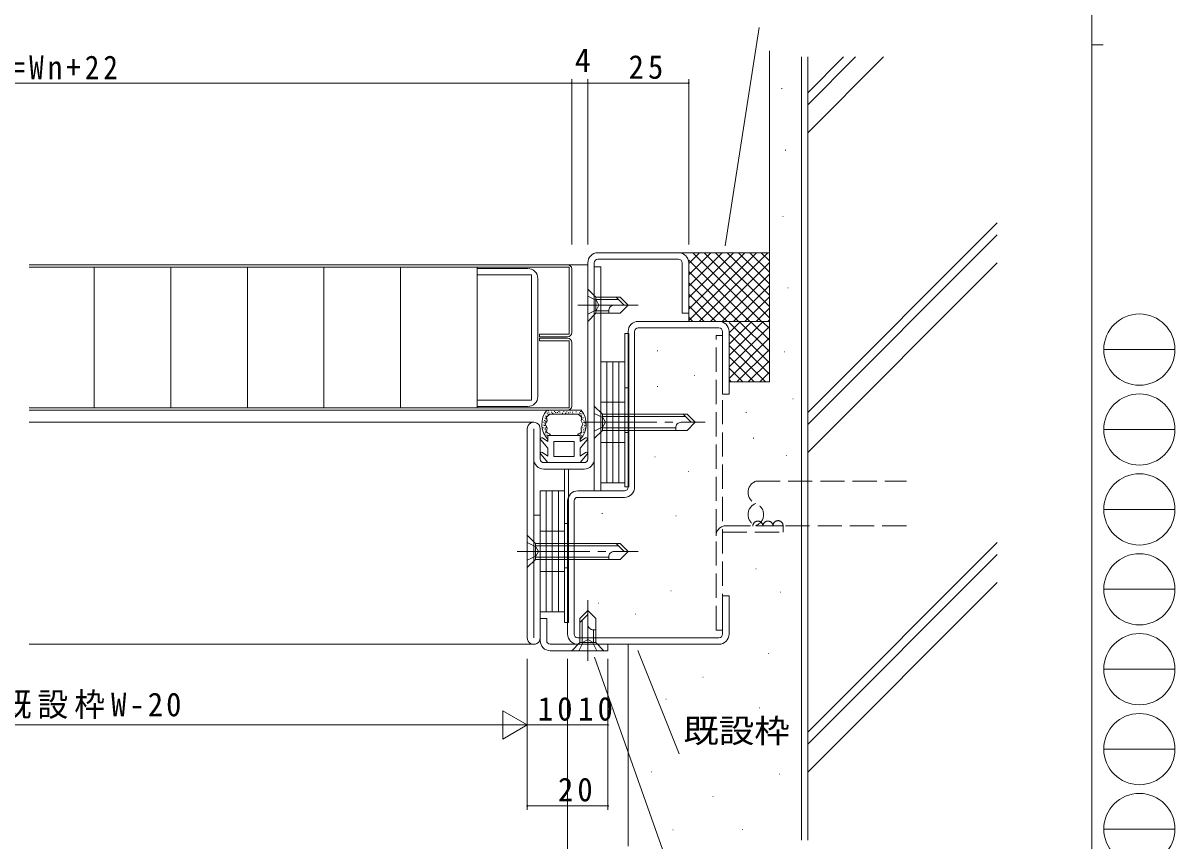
# Model space of a CAD drawing. Units: millimetres, scale not verified. Extents: x -1276 to 199, y -420 to 144.
# Drawn here: x -86.1 to 199.4, y -318.3 to -115.7 of the extents above; entities that cross this region are included whole.
import ezdxf
from ezdxf.enums import TextEntityAlignment as Align

# ---------------------------------------------------------------- set-up
doc = ezdxf.new("R2010")
doc.units = ezdxf.units.MM
doc.header["$LTSCALE"] = 2
for name, pattern in [('CHAIN2', [12, 9, -1, 1, -1]), ('DASHED3', [4, 3, -1]), ('DOUBLE_CHAIN2', [12.8, 9, -1, 0.6, -0.6, 0.6, -1])]:
    doc.linetypes.add(name, pattern=pattern)
for name, color, linetype, lineweight in [('0-1_YKK_ZWAK', 7, 'Continuous', 9), ('0-3_YKK_12', 2, 'Continuous', 9), ('0-4_YSS_K', 3, 'Continuous', 9), ('0-5_YKK_D', 6, 'Continuous', 9), ('0-6_YKK_13', 4, 'Continuous', 9), ('0-7_YKK_11', 7, 'Continuous', 9)]:
    doc.layers.add(name, color=color, linetype=linetype, lineweight=lineweight)
doc.styles.add('ＭＳ ゴシック', font='')
doc.styles.get('ＭＳ ゴシック').set_extended_font_data('MS Gothic')

msp = doc.modelspace()

# ---------------------------------------------------------------- linework, layer by layer
at = {"layer": '0-1_YKK_ZWAK'}
for p, q in [((178.8, 141.4), (178.8, -383.6)), ((178.8, -121.1), (181.6, -121.1)), ((181.776, -196.616), (199.416, -196.616)), ((181.776, -216.412), (199.416, -216.412)), ((181.776, -236.208), (199.416, -236.208)), ((181.776, -256.004), (199.416, -256.004)), ((181.776, -275.8), (199.416, -275.8)), ((181.776, -295.596), (199.416, -295.596)), ((181.776, -315.392), (199.416, -315.392))]:
    msp.add_line(p, q, dxfattribs=at)
for centre in [(190.596, -196.616), (190.596, -216.412), (190.596, -236.208), (190.596, -256.004), (190.596, -275.8), (190.596, -295.596), (190.596, -315.392)]:
    msp.add_circle(centre, 8.82, dxfattribs=at)
at = {"layer": '0-3_YKK_12'}
for p, q in [((48.872, -175.621), (53.872, -175.621)), ((40.472, -214.621), (-84.628, -214.621)), ((-84.628, -269.621), (40.472, -269.621))]:
    msp.add_line(p, q, dxfattribs=at)
at = {"layer": '0-4_YSS_K'}
for p, q in [((98.872, -204.621), (98.872, -122.621)), ((106.872, -124.121), (106.872, -318.121)), ((108.372, -124.121), (108.372, -318.121)), ((108.372, -142.905), (127.156, -124.121)), ((108.372, -135.976), (120.227, -124.121)), ((108.372, -133.006), (117.257, -124.121)), ((101.917, -131.955), (102.017, -131.955)), ((101.917, -131.955), (102.017, -131.955)), ((102.832, -147.197), (102.933, -147.197)), ((102.222, -163.659), (102.322, -163.659)), ((108.372, -212.202), (155.372, -165.202)), ((108.372, -215.172), (155.372, -168.172)), ((76.372, -172.621), (98.872, -172.621)), ((78.872, -189.408), (95.659, -172.621)), ((78.872, -186.58), (92.831, -172.621)), ((78.872, -183.751), (90.002, -172.621)), ((78.872, -180.923), (87.174, -172.621)), ((78.872, -178.094), (84.345, -172.621)), ((78.872, -175.266), (81.517, -172.621)), ((96.889, -189.621), (79.889, -172.621)), ((81.487, -189.621), (98.488, -172.621)), ((98.872, -188.776), (82.718, -172.621)), ((98.872, -185.947), (85.546, -172.621)), ((98.872, -183.119), (88.374, -172.621)), ((98.872, -180.29), (91.203, -172.621)), ((98.872, -177.462), (94.031, -172.621)), ((98.872, -174.633), (96.86, -172.621)), ((94.061, -189.621), (78.872, -174.432)), ((84.316, -189.621), (98.872, -175.065)), ((108.372, -222.101), (155.372, -175.101)), ((91.232, -189.621), (78.872, -177.261)), ((87.144, -189.621), (98.872, -177.893)), ((88.404, -189.621), (78.872, -180.089)), ((89.973, -189.621), (98.872, -180.722)), ((103.443, -181.34), (103.543, -181.34)), ((85.575, -189.621), (78.872, -182.918)), ((92.801, -189.621), (98.872, -183.55)), ((82.747, -189.621), (78.872, -185.746)), ((78.872, -187.621), (78.872, -189.621)), ((95.63, -189.621), (98.872, -186.379)), ((79.918, -189.621), (78.872, -188.575)), ((86.372, -189.621), (98.872, -189.621)), ((88.872, -198.086), (97.337, -189.621)), ((88.872, -195.258), (94.509, -189.621)), ((88.872, -192.429), (91.68, -189.621)), ((98.872, -199.913), (88.872, -189.913)), ((88.872, -200.915), (98.872, -190.915)), ((98.872, -197.084), (91.409, -189.621)), ((98.872, -194.256), (94.237, -189.621)), ((98.872, -191.427), (97.066, -189.621)), ((98.458, -189.621), (98.872, -189.207)), ((98.872, -202.741), (88.872, -192.741)), ((88.872, -203.743), (98.872, -193.743)), ((71.102, -196.956), (71.202, -196.956)), ((71.102, -196.956), (71.202, -196.956)), ((97.923, -204.621), (88.872, -195.57)), ((90.823, -204.621), (98.872, -196.571)), ((95.095, -204.621), (88.872, -198.398)), ((93.651, -204.621), (98.872, -199.4)), ((102.527, -197.192), (102.627, -197.192)), ((92.267, -204.621), (88.872, -201.226)), ((96.479, -204.621), (98.872, -202.228)), ((80.254, -203.053), (80.354, -203.053)), ((89.438, -204.621), (88.872, -204.055)), ((88.872, -204.621), (98.872, -204.621)), ((71.102, -205.797), (71.202, -205.797)), ((104.663, -208.776), (104.763, -208.776)), ((93.066, -212.199), (93.166, -212.199)), ((94.897, -218.6), (94.997, -218.6)), ((70.492, -223.173), (70.592, -223.173)), ((103.133, -222.868), (103.233, -222.868)), ((78.729, -226.831), (78.829, -226.831)), ((57.375, -237.196), (57.475, -237.196)), ((75.678, -237.806), (75.778, -237.806)), ((108.372, -291.398), (155.372, -244.398)), ((108.372, -294.368), (155.372, -247.368)), ((95.507, -250.914), (95.607, -250.914)), ((74.458, -256.401), (74.558, -256.401)), ((101.608, -256.706), (101.708, -256.706)), ((108.372, -301.297), (155.372, -254.297)), ((56.46, -259.45), (56.56, -259.45)), ((65.611, -262.193), (65.711, -262.193)), ((63.872, -269.621), (63.872, -319.621)), ((98.557, -271.948), (98.657, -271.948)), ((82.389, -277.74), (82.489, -277.74)), ((73.219, -283.231), (73.319, -283.231)), ((96.422, -285.361), (96.522, -285.361)), ((69.671, -301.188), (69.771, -301.188)), ((101.303, -301.823), (101.403, -301.823)), ((84.83, -307.31), (84.93, -307.31)), ((74.905, -315.616), (75.005, -315.616)), ((92.151, -315.541), (92.251, -315.541))]:
    msp.add_line(p, q, dxfattribs=at)
at = {"layer": '0-4_YSS_K', "linetype": 'DOUBLE_CHAIN2'}
msp.add_line((86.372, -189.621), (96.872, -189.621), dxfattribs=at)
at = {"layer": '0-4_YSS_K', "linetype": 'DASHED3'}
for p, q in [((95.514, -229.24), (132.858, -229.24)), ((132.858, -240.24), (95.514, -240.24))]:
    msp.add_line(p, q, dxfattribs=at)
for centre, radius, start, end in [((96.514, -231.99), 2.926, 109.98309, 250.01689), ((96.514, -237.49), 2.926, 109.98309, 250.01689), ((94.514, -237.49), 2.926, 289.98309, 70.01689), ((96.022, -240.349), 1.25, 0.00551, 180.00569), ((98.522, -240.349), 1.25, 0.00551, 180.00569), ((101.022, -240.24), 1.25, 359.9998, 180)]:
    msp.add_arc(centre, radius, start, end, dxfattribs=at)
at = {"layer": '0-5_YKK_D'}
for p, q in [((87.884, -170.941), (96.321, -116.822)), ((-222.128, -130.621), (49.872, -130.621)), ((49.872, -170.621), (49.872, -129.621)), ((49.872, -170.621), (49.872, -129.621)), ((49.872, -130.621), (53.872, -130.621)), ((53.872, -170.621), (53.872, -129.621)), ((53.872, -170.621), (53.872, -129.621)), ((53.872, -130.621), (78.872, -130.621)), ((78.872, -170.621), (78.872, -129.621)), ((66.302, -271.199), (76.542, -296.754)), ((38.872, -273.221), (38.872, -310.621)), ((38.872, -273.221), (38.872, -290.621)), ((38.872, -273.221), (38.872, -290.621)), ((48.872, -273.221), (48.872, -290.621)), ((48.872, -273.221), (48.872, -330.621)), ((48.872, -273.221), (48.872, -290.621)), ((55.52, -272.823), (75.66, -329.64)), ((58.872, -273.221), (58.872, -310.621)), ((58.872, -273.221), (58.872, -290.621)), ((38.872, -289.621), (32.81, -286.121)), ((32.81, -286.121), (32.81, -293.121)), ((-204.128, -289.621), (31.872, -289.621)), ((38.872, -289.621), (26.748, -289.621)), ((38.872, -289.621), (32.81, -293.121)), ((48.872, -289.621), (38.872, -289.621)), ((48.872, -289.621), (58.872, -289.621)), ((58.872, -309.621), (38.872, -309.621))]:
    msp.add_line(p, q, dxfattribs=at)
for centre, start, end in [((49.872, -130.621), 0, 180), ((49.872, -130.621), 0, 180), ((49.872, -130.621), 180, 0), ((49.872, -130.621), 180, 0), ((53.872, -130.621), 0, 180), ((53.872, -130.621), 0, 180), ((53.872, -130.621), 180, 0), ((53.872, -130.621), 180, 0), ((78.872, -130.621), 0, 180), ((78.872, -130.621), 180, 0), ((48.872, -289.621), 0, 180), ((48.872, -289.621), 0, 180), ((48.872, -289.621), 180, 0), ((48.872, -289.621), 180, 0), ((58.872, -289.621), 0, 180), ((58.872, -289.621), 180, 0), ((38.872, -309.621), 0, 180), ((38.872, -309.621), 180, 0), ((58.872, -309.621), 0, 180), ((58.872, -309.621), 180, 0)]:
    msp.add_arc(centre, 0.106, start, end, dxfattribs=at)
at = {"layer": '0-6_YKK_13'}
for p, q in [((-84.628, -175.621), (48.872, -175.621)), ((49.272, -176.221), (-84.628, -176.221)), ((-68.528, -176.221), (-68.528, -211.021)), ((-49.528, -176.221), (-49.528, -211.021)), ((-30.528, -176.221), (-30.528, -211.021)), ((-11.528, -176.221), (-11.528, -211.021)), ((7.472, -176.221), (7.472, -211.021)), ((26.472, -176.221), (26.472, -211.021)), ((49.272, -192.821), (49.272, -176.221)), ((49.872, -176.621), (49.872, -192.421)), ((53.872, -181.621), (53.872, -189.621)), ((53.872, -181.621), (55.872, -183.621)), ((55.872, -183.621), (61.872, -183.621)), ((55.872, -187.621), (55.872, -183.621)), ((55.872, -184.221), (61.472, -184.221)), ((60.872, -183.621), (62.872, -185.621)), ((61.872, -183.621), (63.872, -185.621)), ((53.872, -189.621), (55.872, -187.621)), ((55.872, -187.021), (59.072, -187.021)), ((55.872, -187.621), (61.872, -187.621)), ((59.072, -187.021), (59.072, -187.621)), ((61.872, -187.621), (63.872, -185.621)), ((41.872, -192.821), (49.272, -192.821)), ((41.872, -193.421), (41.872, -192.821)), ((48.872, -193.421), (41.872, -193.421)), ((41.872, -193.821), (41.872, -194.421)), ((48.872, -193.821), (41.872, -193.821)), ((63.072, -192.621), (64.072, -192.621)), ((63.072, -230.621), (63.072, -192.621)), ((64.072, -192.621), (64.072, -230.621)), ((41.872, -194.421), (49.272, -194.421)), ((49.272, -194.421), (49.272, -211.021)), ((49.872, -210.621), (49.872, -194.821)), ((57.072, -229.621), (57.072, -199.621)), ((57.072, -199.621), (58.572, -199.621)), ((58.572, -229.621), (58.572, -199.621)), ((58.572, -229.621), (58.572, -199.621)), ((58.572, -199.621), (60.072, -199.621)), ((60.072, -229.621), (60.072, -199.621)), ((60.072, -199.621), (61.572, -199.621)), ((60.072, -229.621), (60.072, -199.621)), ((61.572, -229.621), (61.572, -199.621)), ((61.572, -199.621), (63.072, -199.621)), ((61.572, -229.621), (61.572, -199.621)), ((63.072, -229.621), (63.072, -199.621)), ((49.272, -211.021), (-84.628, -211.021)), ((55.472, -210.621), (55.472, -218.621)), ((55.472, -210.621), (57.472, -212.621)), ((-84.628, -211.621), (48.872, -211.621)), ((43.19, -213.623), (43.39, -213.623)), ((43.405, -213.146), (43.605, -213.146)), ((43.429, -213.85), (43.629, -213.85)), ((43.465, -213.611), (43.665, -213.611)), ((52.215, -211.621), (43.729, -211.621)), ((43.739, -212.406), (43.939, -212.406)), ((43.93, -212.704), (44.13, -212.704)), ((43.99, -211.774), (44.19, -211.774)), ((44.085, -212.323), (44.285, -212.323)), ((44.453, -212.621), (51.491, -212.621)), ((44.765, -212.119), (44.965, -212.119)), ((45.051, -212.405), (45.251, -212.405)), ((45.498, -211.922), (45.698, -211.922)), ((45.766, -212.19), (45.966, -212.19)), ((46.213, -212.208), (46.413, -212.208)), ((46.57, -211.976), (46.77, -211.976)), ((46.839, -212.119), (47.039, -212.119)), ((47.5, -212.351), (47.7, -212.351)), ((47.839, -211.94), (48.039, -211.94)), ((48.286, -212.351), (48.486, -212.351)), ((48.572, -212.012), (48.772, -212.012)), ((48.965, -212.298), (49.165, -212.298)), ((49.394, -212.155), (49.594, -212.155)), ((49.984, -212.101), (50.184, -212.101)), ((50.056, -212.494), (50.256, -212.494)), ((50.895, -212.029), (51.096, -212.029)), ((51.576, -211.655), (51.776, -211.655)), ((51.7, -212.315), (51.9, -212.315)), ((51.767, -212.764), (51.967, -212.764)), ((51.886, -212.418), (52.087, -212.418)), ((52.006, -211.917), (52.206, -211.917)), ((52.173, -213.003), (52.373, -213.003)), ((52.304, -212.526), (52.504, -212.526)), ((52.364, -213.921), (52.564, -213.921)), ((52.578, -213.539), (52.778, -213.539)), ((57.472, -212.621), (78.472, -212.621)), ((57.472, -216.621), (57.472, -212.621)), ((57.472, -213.221), (78.072, -213.221)), ((77.472, -212.621), (79.472, -214.621)), ((78.472, -212.621), (80.472, -214.621)), ((42.689, -216.009), (42.889, -216.009)), ((42.88, -215.377), (43.08, -215.377)), ((42.892, -214.613), (43.092, -214.613)), ((43.023, -214.219), (43.223, -214.219)), ((43.059, -215.4), (43.259, -215.4)), ((43.095, -214.804), (43.295, -214.804)), ((43.221, -216.424), (43.421, -216.424)), ((43.226, -216.092), (43.426, -216.092)), ((43.268, -216.846), (43.468, -216.846)), ((43.298, -214.351), (43.498, -214.351)), ((43.453, -215.925), (43.653, -215.925)), ((52.531, -215.997), (52.731, -215.997)), ((52.734, -216.518), (52.934, -216.518)), ((52.781, -214.255), (52.981, -214.255)), ((52.805, -214.673), (53.005, -214.673)), ((52.936, -215.496), (53.136, -215.496)), ((53.091, -216.104), (53.291, -216.104)), ((53.103, -214.816), (53.303, -214.816)), ((53.139, -215.353), (53.339, -215.353)), ((55.472, -218.621), (57.472, -216.621)), ((57.472, -216.021), (75.672, -216.021)), ((57.472, -216.621), (78.472, -216.621)), ((75.672, -216.021), (75.672, -216.621)), ((78.472, -216.621), (80.472, -214.621)), ((43.972, -221.021), (42.228, -218.942)), ((43.972, -219.402), (42.624, -218.5)), ((43.327, -217.233), (43.527, -217.233)), ((43.655, -217.855), (43.855, -217.855)), ((43.972, -219.402), (43.972, -217.921)), ((43.972, -217.921), (47.972, -217.921)), ((45.472, -223.121), (45.472, -219.421)), ((45.472, -219.421), (50.472, -219.421)), ((51.972, -217.921), (47.972, -217.921)), ((50.472, -223.121), (50.472, -219.421)), ((51.901, -217.585), (52.101, -217.585)), ((51.972, -219.402), (51.972, -217.921)), ((51.972, -219.402), (53.32, -218.5)), ((51.972, -221.021), (53.716, -218.942)), ((52.194, -217.257), (52.394, -217.257)), ((52.253, -217.961), (52.453, -217.961)), ((52.675, -217.081), (52.875, -217.081)), ((43.972, -224.621), (42.228, -222.542)), ((43.972, -223.002), (42.624, -222.1)), ((43.972, -223.002), (43.972, -221.021)), ((51.972, -223.002), (51.972, -221.021)), ((51.972, -223.002), (53.32, -222.1)), ((51.972, -224.621), (53.716, -222.542)), ((51.972, -224.621), (43.972, -224.621)), ((45.472, -223.121), (50.472, -223.121)), ((48.072, -226.221), (49.072, -226.221)), ((48.072, -264.221), (48.072, -226.221)), ((49.072, -226.221), (49.072, -264.221)), ((58.572, -229.621), (57.072, -229.621)), ((60.072, -229.621), (58.572, -229.621)), ((61.572, -229.621), (60.072, -229.621)), ((63.072, -229.621), (61.572, -229.621)), ((64.072, -230.621), (63.072, -230.621)), ((42.072, -261.621), (42.072, -231.621)), ((42.072, -231.621), (43.572, -231.621)), ((43.572, -261.621), (43.572, -231.621)), ((43.572, -261.621), (43.572, -231.621)), ((43.572, -231.621), (45.072, -231.621)), ((45.072, -261.621), (45.072, -231.621)), ((45.072, -231.621), (46.572, -231.621)), ((45.072, -261.621), (45.072, -231.621)), ((46.572, -261.621), (46.572, -231.621)), ((46.572, -231.621), (48.072, -231.621)), ((46.572, -261.621), (46.572, -231.621)), ((48.072, -261.621), (48.072, -231.621)), ((38.872, -242.621), (38.872, -250.621)), ((38.872, -242.621), (40.872, -244.621)), ((40.872, -244.621), (61.872, -244.621)), ((40.872, -248.621), (40.872, -244.621)), ((40.872, -245.221), (61.472, -245.221)), ((60.872, -244.621), (62.872, -246.621)), ((61.872, -244.621), (63.872, -246.621)), ((40.872, -248.021), (59.072, -248.021)), ((59.072, -248.021), (59.072, -248.621)), ((61.872, -248.621), (63.872, -246.621)), ((38.872, -250.621), (40.872, -248.621)), ((40.872, -248.621), (61.872, -248.621)), ((43.572, -261.621), (42.072, -261.621)), ((45.072, -261.621), (43.572, -261.621)), ((46.572, -261.621), (45.072, -261.621)), ((48.072, -261.621), (46.572, -261.621)), ((51.872, -263.221), (53.872, -261.221)), ((51.872, -264.221), (53.872, -262.221)), ((55.872, -263.221), (53.872, -261.221)), ((49.072, -264.221), (48.072, -264.221)), ((51.872, -269.221), (51.872, -263.221)), ((52.472, -269.221), (52.472, -263.621)), ((55.872, -269.221), (55.872, -263.221)), ((55.272, -269.221), (55.272, -266.021)), ((55.272, -266.021), (55.872, -266.021)), ((49.872, -271.221), (51.872, -269.221)), ((49.872, -271.221), (57.872, -271.221)), ((55.872, -269.221), (51.872, -269.221)), ((57.872, -271.221), (55.872, -269.221))]:
    msp.add_line(p, q, dxfattribs=at)
at = {"layer": '0-6_YKK_13', "linetype": 'DASHED3'}
for p, q in [((53.872, -183.421), (56.025, -184.471)), ((56.025, -184.471), (56.636, -185.621)), ((53.872, -187.821), (56.025, -186.771)), ((56.025, -186.771), (56.636, -185.621)), ((85.672, -193.121), (87.272, -193.121)), ((87.272, -193.121), (87.272, -266.121)), ((63.072, -206.121), (64.072, -206.121)), ((58.572, -209.621), (57.072, -209.621)), ((60.072, -209.621), (58.572, -209.621)), ((61.572, -209.621), (60.072, -209.621)), ((63.072, -209.621), (61.572, -209.621)), ((55.472, -212.421), (57.625, -213.471)), ((57.625, -213.471), (58.236, -214.621)), ((55.472, -216.821), (57.625, -215.771)), ((57.625, -215.771), (58.236, -214.621)), ((57.072, -219.621), (58.572, -219.621)), ((58.572, -219.621), (60.072, -219.621)), ((60.072, -219.621), (61.572, -219.621)), ((61.572, -219.621), (63.072, -219.621)), ((63.072, -217.121), (64.072, -217.121)), ((48.072, -239.721), (49.072, -239.721)), ((43.572, -241.621), (42.072, -241.621)), ((45.072, -241.621), (43.572, -241.621)), ((46.572, -241.621), (45.072, -241.621)), ((48.072, -241.621), (46.572, -241.621)), ((87.272, -241.84), (102.272, -241.84)), ((88.172, -240.24), (102.272, -240.24)), ((102.272, -241.84), (102.272, -240.24)), ((38.872, -244.421), (41.025, -245.471)), ((41.025, -245.471), (41.636, -246.621)), ((38.872, -248.821), (41.025, -247.771)), ((41.025, -247.771), (41.636, -246.621)), ((48.072, -250.721), (49.072, -250.721)), ((42.072, -251.621), (43.572, -251.621)), ((43.572, -251.621), (45.072, -251.621)), ((45.072, -251.621), (46.572, -251.621)), ((46.572, -251.621), (48.072, -251.621)), ((51.672, -271.221), (52.722, -269.068)), ((52.722, -269.068), (53.872, -268.457)), ((55.022, -269.068), (53.872, -268.457)), ((56.072, -271.221), (55.022, -269.068))]:
    msp.add_line(p, q, dxfattribs=at)
at = {"layer": '0-6_YKK_13', "linetype": 'CHAIN2'}
for p, q in [((51.372, -185.621), (66.372, -185.621)), ((52.972, -214.621), (82.972, -214.621)), ((36.372, -246.621), (66.372, -246.621)), ((53.872, -273.721), (53.872, -258.721))]:
    msp.add_line(p, q, dxfattribs=at)
at = {"layer": '0-6_YKK_13', "linetype": 'DASHED3'}
msp.add_lwpolyline([(87.272, -266.121), (85.672, -266.121), (85.672, -193.121)], dxfattribs=at)
at = {"layer": '0-6_YKK_13'}
for points in [[(44.453, -212.621), (44.397, -212.732), (43.987, -213.04), (43.63, -213.322), (43.678, -213.77), (43.755, -214.282), (43.491, -214.727), (43.272, -215.121), (43.755, -215.96), (43.702, -216.459), (43.63, -216.92), (43.721, -217.102), (43.899, -217.255), (44.397, -217.51)], [(51.547, -217.51), (52.045, -217.255), (52.223, -217.102), (52.314, -216.92), (52.242, -216.459), (52.189, -215.96), (52.672, -215.121), (52.453, -214.727), (52.189, -214.282), (52.266, -213.77), (52.314, -213.322), (51.958, -213.04), (51.547, -212.732), (51.491, -212.621)]]:
    msp.add_lwpolyline(points, dxfattribs=at)
for centre, radius, start, end in [((48.872, -176.621), 1, 0, 90), ((60.404, -186.954), 1.333, 90, 182.86598), ((48.872, -192.421), 1, 270, 0), ((48.872, -194.821), 1, 0, 90), ((48.872, -210.621), 1, 270, 0), ((47.972, -215.121), 5.5, 140.48035, 223.34175), ((47.972, -215.121), 5.5, 316.65823, 39.51962), ((77.004, -215.954), 1.333, 90, 182.86598), ((42.458, -218.75), 0.3, 56.21114, 220.00243), ((47.972, -215.121), 4.3, 213.74989, 220.62927), ((47.972, -215.121), 4.3, 319.3705, 326.24989), ((53.486, -218.75), 0.3, 319.99756, 123.78885), ((42.458, -222.35), 0.3, 56.21114, 220.00243), ((53.486, -222.35), 0.3, 319.99756, 123.78885), ((60.404, -247.954), 1.333, 90, 182.86598), ((55.205, -264.689), 1.333, 180, 272.86598)]:
    msp.add_arc(centre, radius, start, end, dxfattribs=at)
at = {"layer": '0-6_YKK_13', "linetype": 'DASHED3'}
msp.add_arc((88.172, -242.74), 2.5, 90, 180, dxfattribs=at)
at = {"layer": '0-7_YKK_11'}
for p, q in [((56.372, -172.621), (76.372, -172.621)), ((53.872, -223.721), (53.872, -175.121)), ((55.472, -175.121), (55.472, -223.721)), ((76.372, -174.221), (56.372, -174.221)), ((41.472, -208.221), (41.472, -179.021)), ((66.372, -189.621), (86.372, -189.621)), ((86.372, -191.221), (66.372, -191.221)), ((63.872, -230.721), (63.872, -192.121)), ((65.472, -192.121), (65.472, -230.721)), ((38.872, -268.021), (38.872, -216.221)), ((40.472, -216.221), (40.472, -268.021)), ((42.072, -216.221), (42.072, -223.721)), ((42.972, -224.621), (52.972, -224.621)), ((52.972, -226.221), (42.972, -226.221)), ((48.872, -267.121), (48.872, -234.121)), ((50.472, -234.121), (50.472, -267.121)), ((51.372, -231.621), (62.972, -231.621)), ((62.972, -233.221), (51.372, -233.221)), ((51.372, -268.021), (86.372, -268.021)), ((58.872, -269.621), (44.572, -269.621)), ((86.372, -269.621), (51.372, -269.621))]:
    msp.add_line(p, q, dxfattribs=at)
for points in [[(38.972, -176.521), (26.472, -176.521), (26.472, -178.121), (39.872, -178.121)], [(78.872, -175.121), (78.872, -187.621), (77.272, -187.621), (77.272, -175.121)], [(39.872, -178.121), (39.872, -209.121), (26.472, -209.121), (26.472, -210.721), (38.972, -210.721)], [(88.872, -192.121), (88.872, -207.621), (87.272, -207.621), (87.272, -192.121)], [(40.472, -237.621), (42.072, -237.621), (42.072, -268.021)], [(87.272, -267.121), (87.272, -257.621), (88.872, -257.621), (88.872, -267.121)], [(43.672, -268.721), (43.672, -263.221), (42.072, -263.221), (42.072, -268.721)], [(44.572, -271.221), (58.872, -271.221), (58.872, -269.621)]]:
    msp.add_lwpolyline(points, dxfattribs=at)
msp.add_lwpolyline([(57.072, -231.621), (57.072, -176.121), (55.472, -176.121), (55.472, -231.621)], close=True, dxfattribs=at)
for centre, radius, start, end in [((56.372, -175.121), 2.5, 90, 179.99998), ((76.372, -175.121), 2.5, 0, 89.99998), ((38.972, -179.021), 2.5, 0, 89.99998), ((56.372, -175.121), 0.9, 90, 179.99998), ((76.372, -175.121), 0.9, 0, 89.99998), ((66.372, -192.121), 2.5, 89.99965, 179.99997), ((66.372, -192.121), 0.9, 89.99997, 179.99995), ((86.372, -192.121), 2.5, 0, 89.99998), ((86.372, -192.121), 0.9, 359.99953, 89.99951), ((38.972, -208.221), 2.5, 270, 359.99998), ((40.472, -216.221), 1.6, 359.99998, 180), ((42.972, -223.721), 2.5, 180, 269.99998), ((42.972, -223.721), 0.9, 180, 269.99998), ((52.972, -223.721), 0.9, 270, 359.99998), ((52.972, -223.721), 2.5, 270, 359.99998), ((62.972, -230.721), 2.5, 270, 359.99998), ((62.972, -230.721), 0.9, 270, 359.99998), ((51.372, -234.121), 2.5, 89.99966, 179.99998), ((51.372, -234.121), 0.9, 89.99997, 179.99995), ((40.472, -268.021), 1.6, 179.99998, 0), ((51.372, -267.121), 2.5, 180, 269.99998), ((51.372, -267.121), 0.9, 180.00102, 270.00101), ((86.372, -267.121), 0.9, 269.99997, 359.99995), ((86.372, -267.121), 2.5, 270, 359.99998), ((44.572, -268.721), 2.5, 180, 269.99998), ((44.572, -268.721), 0.9, 180, 269.99998)]:
    msp.add_arc(centre, radius, start, end, dxfattribs=at)

# ---------------------------------------------------------------- texts
at = {"layer": '0-5_YKK_D', "color": 7, "style": 'ＭＳ ゴシック'}
msp.add_text('4', height=5.865, dxfattribs=at).set_placement((50.634, -129.621), align=Align.BOTTOM_LEFT)
at = {"layer": '0-5_YKK_D', "color": 7, "style": 'ＭＳ ゴシック', "width": 1.1}
msp.add_text('既設枠', height=5.865, dxfattribs=at).set_placement((77.542, -295.754), align=Align.BOTTOM_LEFT)
at = {"layer": '0-5_YKK_D', "color": 7, "char_height": 5.865, "attachment_point": 7, "style": 'ＭＳ ゴシック'}
for s, insert in [('\\T1.28;\\W0.9;DW=Wn+22', (-98.39, -129.621)), ('\\T1.27;\\W0.95;25', (63.972, -129.621)), ('\\T1.2;\\W0.95;Wn=既設枠W-20', (-105.305, -288.119)), ('\\T1.27;\\W0.95;10', (41.472, -288.621)), ('\\T1.27;\\W0.95;10', (51.472, -288.621)), ('\\T1.27;\\W0.95;20', (46.472, -308.621))]:
    msp.add_mtext(s, dxfattribs=dict(at, insert=insert))

doc.saveas('drawing.dxf')
